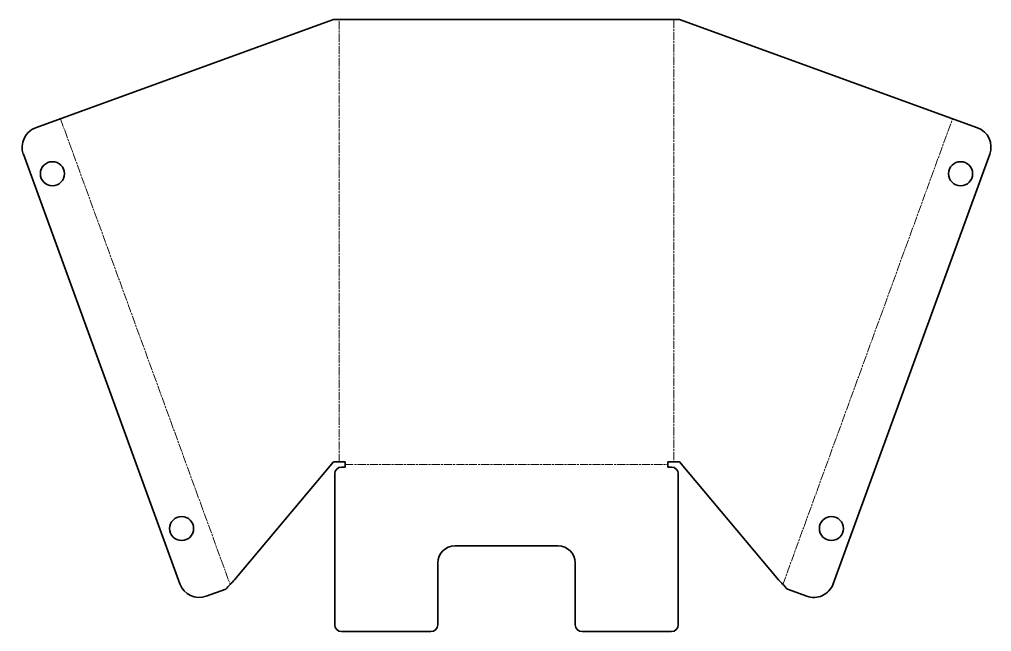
# Model space of a CAD drawing. Header units: inches. Extents: x -1 to 282, y 0 to 178.
import ezdxf

# ---------------------------------------------------------------- set-up
doc = ezdxf.new("R2010")
doc.units = ezdxf.units.IN
doc.header["$MEASUREMENT"] = 0
doc.linetypes.add('Chain', pattern=[13.68, 9.12, -1.14, 2.28, -1.14])
doc.layers.add('SIMUMAK Bend Centerline (ISO)', color=7, linetype='Chain', lineweight=9)
doc.layers.add('SIMUMAK Visible (ISO)', color=7, linetype='Continuous', lineweight=35)

# ---------------------------------------------------------------- blocks, each defined once
blk = doc.blocks.new('GLD-SMT-04-TCAB02_Sheet_GLD-SMT-04-TCAB02 (desplegada)')
at = {"layer": 'SIMUMAK Bend Centerline (ISO)', "ltscale": 0.263158}
for p, q in [((-48.7, -39.75), (-48.7, 89.16)), ((48.7, 89.16), (48.7, -39.75)), ((-129.85, 60.24), (-80.46, -75.43)), ((80.46, -75.43), (129.85, 60.24)), ((-47, -40.5), (47, -40.5))]:
    blk.add_line(p, q, dxfattribs=at)
at = {"layer": 'SIMUMAK Visible (ISO)'}
for p, q in [((-137.08, 57.61), (-50.39, 89.16)), ((-50.39, 89.16), (50.39, 89.16)), ((137.08, 57.61), (50.39, 89.16)), ((-140.66, 49.92), (-95.09, -75.29)), ((140.66, 49.92), (95.09, -75.29)), ((-79.17, -74.04), (-50.39, -39.75)), ((-47, -39.75), (-50.39, -39.75)), ((-47, -41.25), (-48, -41.25)), ((-47, -39.75), (-47, -41.25)), ((50.39, -39.75), (47, -39.75)), ((47, -41.25), (47, -39.75)), ((48, -41.25), (47, -41.25)), ((79.17, -74.04), (50.39, -39.75)), ((-50, -87.16), (-50, -43.25)), ((50, -43.25), (50, -87.16)), ((-15, -64.16), (15, -64.16)), ((-20, -87.16), (-20, -69.16)), ((20, -69.16), (20, -87.16)), ((-81.76, -76.82), (-87.4, -78.88)), ((81.76, -76.82), (87.4, -78.88)), ((-22, -89.16), (-48, -89.16)), ((48, -89.16), (22, -89.16))]:
    blk.add_line(p, q, dxfattribs=at)
for centre in [(-132.2, 44.22), (132.2, 44.22), (-94.58, -59.14), (94.58, -59.14)]:
    blk.add_circle(centre, 3.5, dxfattribs=at)
at = {"layer": 'SIMUMAK Visible (ISO)', "extrusion": (0, 0, -1)}
for centre, radius, start, end in [((135.03, 51.97), 6, 340, 70), ((-135.03, 51.97), 6, 110, 200), ((48, -43.25), 2, 0, 90), ((-48, -43.25), 2, 90, 180), ((89.45, -73.24), 6, 250, 340), ((-89.45, -73.24), 6, 200, 290), ((48, -87.16), 2, 270, 0), ((22, -87.16), 2, 180, 270), ((-22, -87.16), 2, 270, 360), ((-48, -87.16), 2, 180, 270)]:
    blk.add_arc(centre, radius, start, end, dxfattribs=at)
at = {"layer": 'SIMUMAK Visible (ISO)'}
for centre, start, end in [((-15, -69.16), 90, 180), ((15, -69.16), 0, 90)]:
    blk.add_arc(centre, 5, start, end, dxfattribs=at)
for points in [[(-79.17, -74.04), (-80.03, -74.97), (-80.9, -75.9), (-81.76, -76.82)], [(79.17, -74.04), (80.03, -74.97), (80.9, -75.9), (81.76, -76.82)]]:
    blk.add_open_spline(points, degree=3, dxfattribs=at)

msp = doc.modelspace()

# ---------------------------------------------------------------- block references
msp.add_blockref('GLD-SMT-04-TCAB02_Sheet_GLD-SMT-04-TCAB02 (desplegada)', (141.02, 89.16))

doc.saveas('drawing.dxf')
